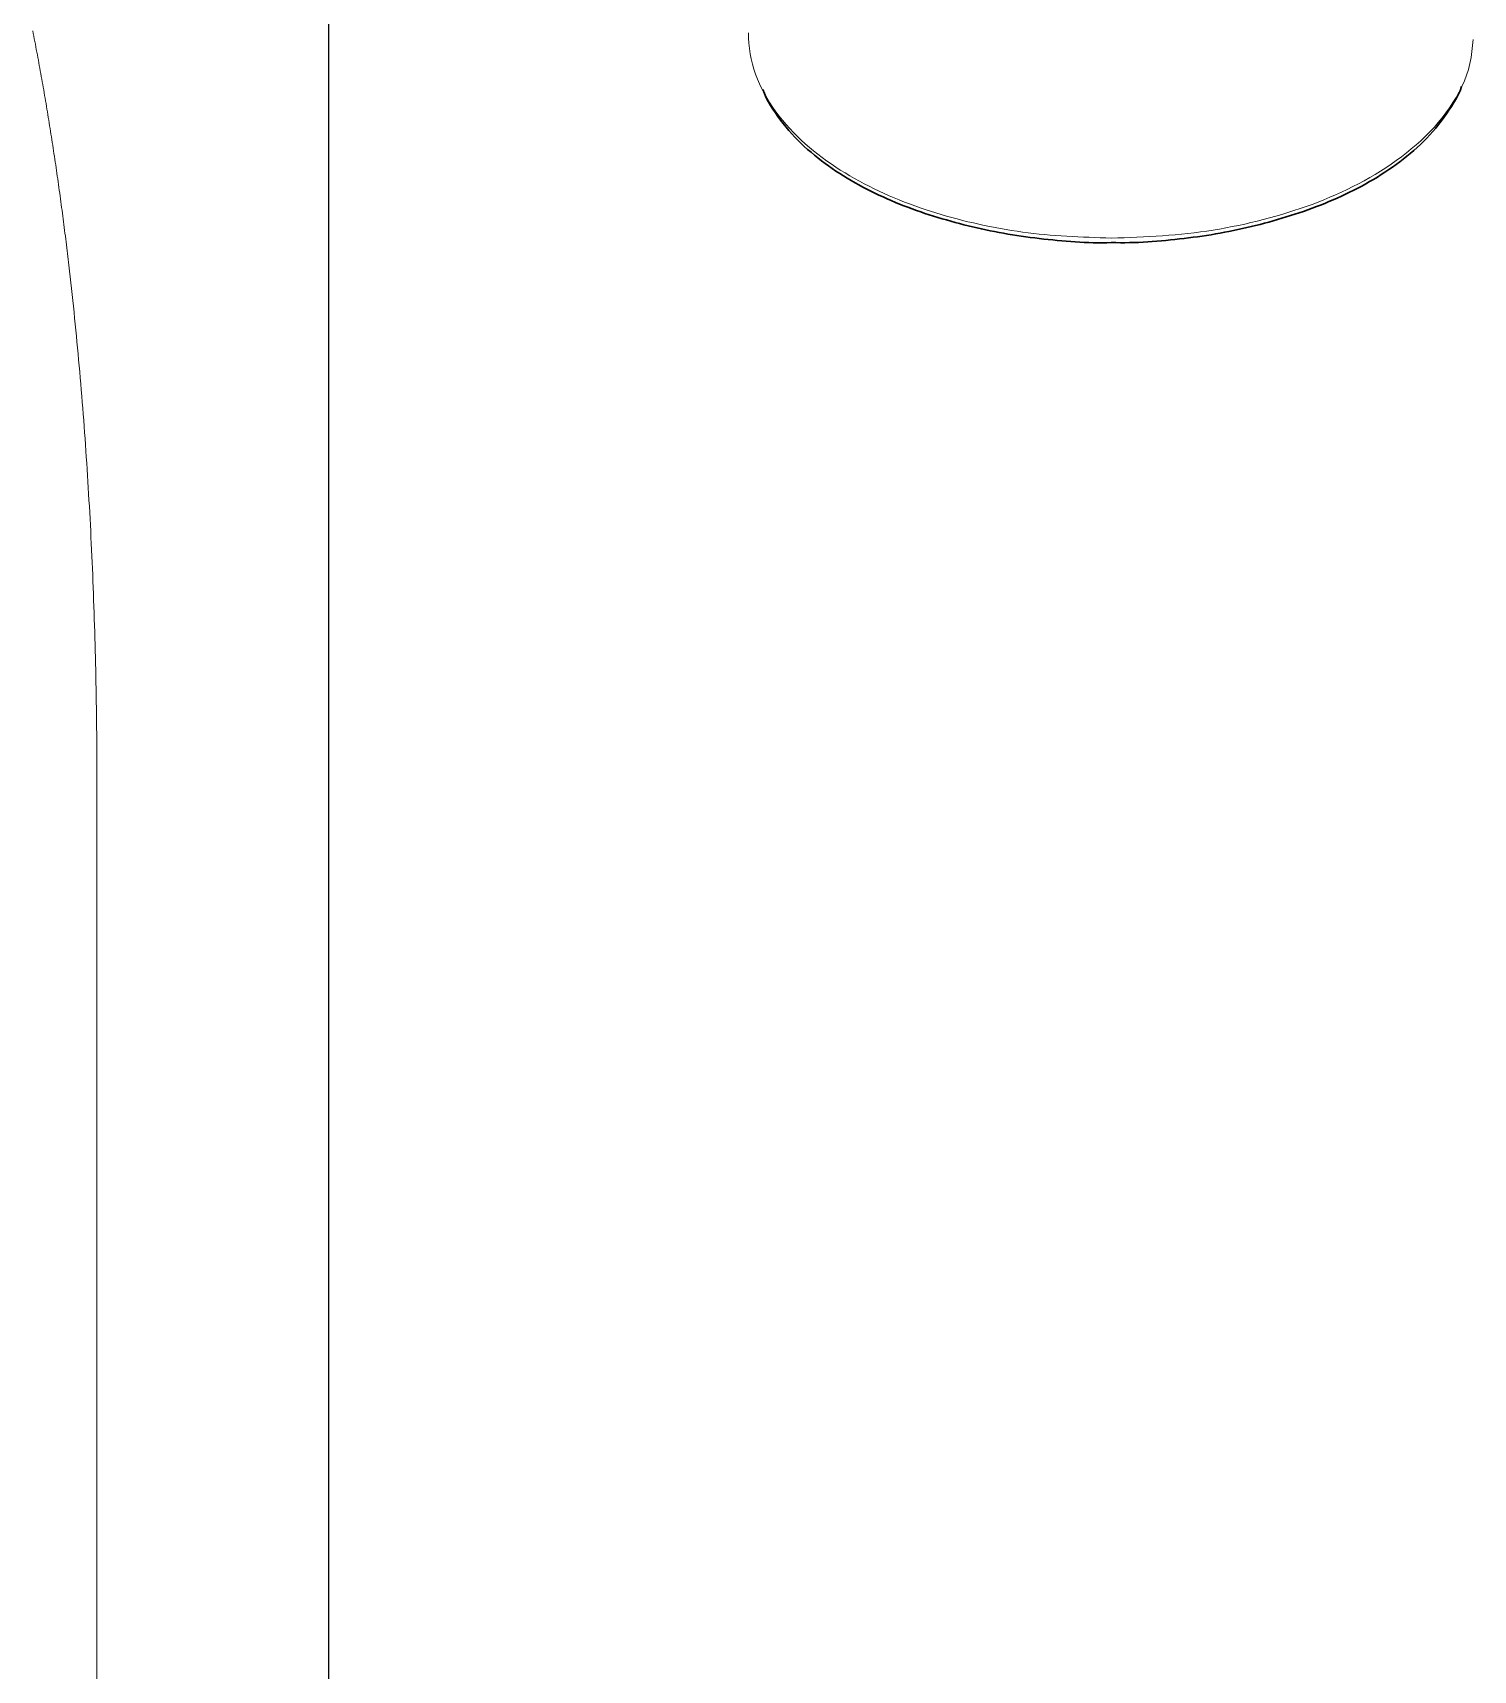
# Model space of a CAD drawing. Header units: millimetres. Extents: x 17 to 218440, y 21 to 53693.
# Drawn here: x 35610.5 to 35660.1, y 21172.2 to 21228.5 of the extents above; entities that cross this region are included whole.
import ezdxf

# ---------------------------------------------------------------- set-up
doc = ezdxf.new("R2010")
doc.units = ezdxf.units.MM
doc.header["$MEASUREMENT"] = 0
for name, color, linetype, lineweight in [('BODY2', 7, 'Continuous', 15), ('FITTING', 7, 'Continuous', 13), ('FITTING2', 7, 'Continuous', 30)]:
    doc.layers.add(name, color=color, linetype=linetype, lineweight=lineweight)

# ---------------------------------------------------------------- blocks, each defined once
blk = doc.blocks.new('A$Cbe85e2cb')
at = {"layer": 'BODY2'}
for points in [[(0.164465, 0.069392), (0.345535, 0.069392)], [(0.369974, 0.067188), (0.369883, 0.067206), (0.369791, 0.067224), (0.3697, 0.067241), (0.369608, 0.067259), (0.369516, 0.067277), (0.369424, 0.067294), (0.369332, 0.067311), (0.36924, 0.067329), (0.369147, 0.067346), (0.369055, 0.067363), (0.368962, 0.06738), (0.368869, 0.067398), (0.368776, 0.067414), (0.368684, 0.067431), (0.36859, 0.067448), (0.368497, 0.067465), (0.368404, 0.067482), (0.36831, 0.067498), (0.368217, 0.067515), (0.368123, 0.067531), (0.368029, 0.067548), (0.367935, 0.067564), (0.367841, 0.06758), (0.367747, 0.067596), (0.367653, 0.067613), (0.367558, 0.067629), (0.367464, 0.067645), (0.367369, 0.06766), (0.367274, 0.067676), (0.36718, 0.067692), (0.367085, 0.067708), (0.36699, 0.067723), (0.366894, 0.067739), (0.366799, 0.067754), (0.366704, 0.067769), (0.366608, 0.067785), (0.366512, 0.0678), (0.366417, 0.067815), (0.366321, 0.06783), (0.366225, 0.067845), (0.366129, 0.06786), (0.366033, 0.067875), (0.365936, 0.06789), (0.36584, 0.067904), (0.365743, 0.067919), (0.365647, 0.067934), (0.36555, 0.067948), (0.365453, 0.067962), (0.365356, 0.067977), (0.365259, 0.067991), (0.365162, 0.068005), (0.365065, 0.068019), (0.364967, 0.068033), (0.36487, 0.068047), (0.364772, 0.068061), (0.364674, 0.068075), (0.364577, 0.068089), (0.364479, 0.068102), (0.364381, 0.068116), (0.364283, 0.06813), (0.364184, 0.068143), (0.364086, 0.068156), (0.363988, 0.06817), (0.363889, 0.068183), (0.363791, 0.068196), (0.363692, 0.068209), (0.363593, 0.068222), (0.363494, 0.068235), (0.363395, 0.068248), (0.363296, 0.068261), (0.363197, 0.068273), (0.363098, 0.068286), (0.362998, 0.068298), (0.362899, 0.068311), (0.362799, 0.068323), (0.3627, 0.068336), (0.3626, 0.068348), (0.3625, 0.06836), (0.3624, 0.068372), (0.3623, 0.068384), (0.3622, 0.068396), (0.3621, 0.068408), (0.361999, 0.06842), (0.361899, 0.068432), (0.361798, 0.068443), (0.361698, 0.068455), (0.361496, 0.068478), (0.361294, 0.068501), (0.361092, 0.068523), (0.360889, 0.068545), (0.360686, 0.068567), (0.360483, 0.068588), (0.36028, 0.06861), (0.360076, 0.068631), (0.359871, 0.068651), (0.359667, 0.068672), (0.359461, 0.068692), (0.359256, 0.068711), (0.35905, 0.068731), (0.358844, 0.06875), (0.358638, 0.068769), (0.358431, 0.068788), (0.358224, 0.068806), (0.358017, 0.068824), (0.35781, 0.068842), (0.357602, 0.068859), (0.357393, 0.068877), (0.357185, 0.068893), (0.356976, 0.06891), (0.356767, 0.068926), (0.356557, 0.068942), (0.356348, 0.068958), (0.356138, 0.068974), (0.355927, 0.068989), (0.355717, 0.069004), (0.355506, 0.069018), (0.355295, 0.069033), (0.355083, 0.069047), (0.354871, 0.06906), (0.354659, 0.069074), (0.354447, 0.069087), (0.354235, 0.0691), (0.354022, 0.069113), (0.353809, 0.069125), (0.353595, 0.069137), (0.353382, 0.069149), (0.353168, 0.06916), (0.352954, 0.069172), (0.35274, 0.069183), (0.352525, 0.069193), (0.35231, 0.069204), (0.352095, 0.069214), (0.35188, 0.069224), (0.351664, 0.069233), (0.351448, 0.069243), (0.351232, 0.069252), (0.351016, 0.06926), (0.350799, 0.069269), (0.350582, 0.069277), (0.350365, 0.069285), (0.350148, 0.069293), (0.349931, 0.0693), (0.349713, 0.069307), (0.349495, 0.069314), (0.349277, 0.069321), (0.349059, 0.069327), (0.34884, 0.069333), (0.348621, 0.069339), (0.348402, 0.069344), (0.348183, 0.06935), (0.347963, 0.069355), (0.347744, 0.069359), (0.347524, 0.069364), (0.347304, 0.069368), (0.347083, 0.069372), (0.346863, 0.069376), (0.346642, 0.069379), (0.346421, 0.069382), (0.3462, 0.069385), (0.345978, 0.069388), (0.345757, 0.06939), (0.345535, 0.069392)]]:
    blk.add_lwpolyline(points, dxfattribs=at)
at = {"layer": 'FITTING'}
for points in [[(0.36283, 0.104338), (0.362838, 0.104558), (0.362846, 0.104779), (0.362855, 0.105), (0.362864, 0.10522), (0.362874, 0.105441), (0.362886, 0.105661), (0.362898, 0.105881), (0.362913, 0.106101), (0.362929, 0.106321), (0.362947, 0.10654), (0.362967, 0.106759), (0.36299, 0.106978), (0.363015, 0.107197), (0.363044, 0.107415), (0.363075, 0.107633), (0.363109, 0.107851), (0.363146, 0.108068), (0.363185, 0.108285), (0.363227, 0.108501), (0.363272, 0.108717), (0.363318, 0.108932), (0.363367, 0.109147), (0.363418, 0.109361), (0.363472, 0.109574), (0.363528, 0.109787), (0.363587, 0.109999), (0.363648, 0.11021), (0.363712, 0.11042), (0.363779, 0.110629), (0.363848, 0.110838), (0.363921, 0.111045), (0.363996, 0.111252), (0.364074, 0.111457), (0.364155, 0.111661), (0.364239, 0.111863), (0.364326, 0.112064), (0.364417, 0.112264), (0.36451, 0.112462), (0.364607, 0.112659), (0.364707, 0.112854), (0.36481, 0.113046), (0.364916, 0.113237), (0.365027, 0.113426), (0.36514, 0.113612), (0.365258, 0.113796), (0.365379, 0.113977), (0.365504, 0.114155), (0.365633, 0.11433), (0.365766, 0.114502), (0.365902, 0.114671), (0.366043, 0.114836), (0.366188, 0.114997), (0.366337, 0.115153), (0.366491, 0.115305), (0.366648, 0.115453), (0.36681, 0.115595), (0.366975, 0.115732), (0.367145, 0.115862), (0.367319, 0.115986), (0.367498, 0.116103), (0.36768, 0.116213), (0.367866, 0.116316), (0.368056, 0.116411), (0.368249, 0.116499), (0.368445, 0.116576), (0.368644, 0.116639), (0.368847, 0.116689), (0.369052, 0.116727), (0.369259, 0.116758), (0.369467, 0.116783), (0.369676, 0.116805)], [(0.36283, 0.104338), (0.362838, 0.104558), (0.362846, 0.104779), (0.362855, 0.105), (0.362864, 0.10522), (0.362874, 0.105441), (0.362886, 0.105661), (0.362898, 0.105881), (0.362913, 0.106101), (0.362929, 0.106321), (0.362947, 0.10654), (0.362967, 0.106759), (0.36299, 0.106978), (0.363015, 0.107197), (0.363044, 0.107415), (0.363075, 0.107633), (0.363109, 0.107851), (0.363146, 0.108068), (0.363185, 0.108285), (0.363227, 0.108501), (0.363272, 0.108717), (0.363318, 0.108932), (0.363367, 0.109147), (0.363418, 0.109361), (0.363472, 0.109574), (0.363528, 0.109787), (0.363587, 0.109999), (0.363648, 0.11021), (0.363712, 0.11042), (0.363779, 0.110629), (0.363848, 0.110838), (0.363921, 0.111045), (0.363996, 0.111252), (0.364074, 0.111457), (0.364155, 0.111661), (0.364239, 0.111863), (0.364326, 0.112064), (0.364417, 0.112264), (0.36451, 0.112462), (0.364607, 0.112659), (0.364707, 0.112854), (0.36481, 0.113046), (0.364916, 0.113237), (0.365027, 0.113426), (0.36514, 0.113612), (0.365258, 0.113796), (0.365379, 0.113977), (0.365504, 0.114155), (0.365633, 0.11433), (0.365766, 0.114502), (0.365902, 0.114671), (0.366043, 0.114836), (0.366188, 0.114997), (0.366337, 0.115153), (0.366491, 0.115305), (0.366648, 0.115453), (0.36681, 0.115595), (0.366975, 0.115732), (0.367145, 0.115862), (0.367319, 0.115986), (0.367498, 0.116103), (0.36768, 0.116213), (0.367866, 0.116316), (0.368056, 0.116411), (0.368249, 0.116499), (0.368445, 0.116576), (0.368644, 0.116639), (0.368847, 0.116689), (0.369052, 0.116727), (0.369259, 0.116758), (0.369467, 0.116783), (0.369676, 0.116805)], [(0.362682, 0.104337), (0.362677, 0.104494), (0.362675, 0.104651), (0.362674, 0.104808), (0.362676, 0.104965), (0.362681, 0.105122), (0.362687, 0.105278), (0.362695, 0.105435), (0.362705, 0.105592), (0.362716, 0.105749), (0.362729, 0.105905), (0.362742, 0.106062), (0.362756, 0.106218), (0.362771, 0.106374), (0.362787, 0.106531), (0.362803, 0.106687), (0.362821, 0.106842), (0.36284, 0.106998), (0.36286, 0.107154), (0.362881, 0.107309), (0.362903, 0.107464), (0.362926, 0.107619), (0.362951, 0.107774), (0.362977, 0.107929), (0.363005, 0.108083), (0.363033, 0.108237), (0.363063, 0.108391), (0.363094, 0.108545), (0.363127, 0.108698), (0.36316, 0.108851), (0.363195, 0.109004), (0.363231, 0.109157), (0.363268, 0.109309), (0.363306, 0.109461), (0.363345, 0.109612), (0.363386, 0.109764), (0.363428, 0.109915), (0.363471, 0.110065), (0.363515, 0.110215), (0.363561, 0.110365), (0.363607, 0.110514), (0.363655, 0.110663), (0.363705, 0.110812), (0.363755, 0.11096), (0.363807, 0.111107), (0.363861, 0.111254), (0.363916, 0.1114), (0.363972, 0.111546), (0.36403, 0.111691), (0.36409, 0.111835), (0.364151, 0.111979), (0.364214, 0.112122), (0.364278, 0.112264), (0.364345, 0.112406), (0.364412, 0.112546), (0.364482, 0.112686), (0.364553, 0.112824), (0.364626, 0.112962), (0.364701, 0.113099), (0.364778, 0.113234), (0.364857, 0.113368), (0.364937, 0.113502), (0.36502, 0.113633), (0.365104, 0.113764), (0.365191, 0.113893), (0.365279, 0.114021), (0.365369, 0.114147), (0.365462, 0.114272), (0.365556, 0.114396), (0.365652, 0.114517), (0.36575, 0.114637), (0.365851, 0.114755), (0.365953, 0.114871), (0.366058, 0.114985), (0.366166, 0.115096), (0.366276, 0.115205), (0.366389, 0.115311), (0.366504, 0.115414), (0.366621, 0.115513), (0.366741, 0.11561), (0.366864, 0.115703), (0.366988, 0.115793), (0.367114, 0.115881), (0.367242, 0.115968), (0.367371, 0.116052), (0.367502, 0.116134), (0.367635, 0.116212), (0.367771, 0.116284), (0.36791, 0.116349), (0.368052, 0.116405)], [(0.367947, 0.09233), (0.367808, 0.09239), (0.36767, 0.092454), (0.367536, 0.092524), (0.367404, 0.0926), (0.367275, 0.092681), (0.367148, 0.092766), (0.367023, 0.092854), (0.366899, 0.092945), (0.366778, 0.093037), (0.366658, 0.093133), (0.366541, 0.093231), (0.366426, 0.093331), (0.366314, 0.093435), (0.366204, 0.093542), (0.366097, 0.093652), (0.365991, 0.093763), (0.365889, 0.093878), (0.365788, 0.093994), (0.36569, 0.094112), (0.365593, 0.094232), (0.365499, 0.094353), (0.365407, 0.094476), (0.365317, 0.094601), (0.365228, 0.094727), (0.365142, 0.094854), (0.365058, 0.094983), (0.364975, 0.095113), (0.364894, 0.095245), (0.364815, 0.095378), (0.364738, 0.095511), (0.364663, 0.095646), (0.36459, 0.095782), (0.364518, 0.095919), (0.364448, 0.096057), (0.36438, 0.096196), (0.364314, 0.096335), (0.364249, 0.096476), (0.364186, 0.096617), (0.364124, 0.096759), (0.364064, 0.096902), (0.364006, 0.097045), (0.363949, 0.097189), (0.363894, 0.097334), (0.36384, 0.097479), (0.363787, 0.097625), (0.363736, 0.097772), (0.363686, 0.097918), (0.363638, 0.098066), (0.363591, 0.098213), (0.363545, 0.098362), (0.3635, 0.09851), (0.363457, 0.098659), (0.363415, 0.098809), (0.363374, 0.098958), (0.363334, 0.099108), (0.363295, 0.099259), (0.363257, 0.099409), (0.363221, 0.09956), (0.363186, 0.099712), (0.363152, 0.099863), (0.363119, 0.100015), (0.363087, 0.100167), (0.363056, 0.100319), (0.363027, 0.100472), (0.362999, 0.100625), (0.362972, 0.100778), (0.362946, 0.100931), (0.362922, 0.101085), (0.362898, 0.101238), (0.362877, 0.101392), (0.362856, 0.101546), (0.362837, 0.101701), (0.362818, 0.101855), (0.362801, 0.102009), (0.362785, 0.102164), (0.36277, 0.102319), (0.362755, 0.102474), (0.362742, 0.102629), (0.362729, 0.102784), (0.362717, 0.102939), (0.362706, 0.103095), (0.362696, 0.10325), (0.362687, 0.103405), (0.36268, 0.103561), (0.362675, 0.103716), (0.362672, 0.103872), (0.362671, 0.104028), (0.362673, 0.104183), (0.362678, 0.104339)], [(0.369906, 0.091841), (0.369725, 0.091836), (0.369544, 0.091852), (0.369364, 0.091875), (0.369184, 0.091903), (0.369006, 0.091937), (0.368829, 0.091978), (0.368654, 0.092028), (0.368481, 0.092086), (0.368309, 0.092152), (0.368141, 0.092225), (0.367974, 0.092304), (0.367811, 0.092389), (0.36765, 0.09248), (0.367492, 0.092576), (0.367337, 0.092678), (0.367185, 0.092785), (0.367036, 0.092897), (0.36689, 0.093013), (0.366748, 0.093134), (0.366608, 0.093259), (0.366472, 0.093388), (0.366339, 0.09352), (0.36621, 0.093656), (0.366083, 0.093795), (0.365959, 0.093937), (0.365839, 0.094082), (0.365721, 0.09423), (0.365607, 0.09438), (0.365495, 0.094533), (0.365386, 0.094688), (0.365281, 0.094845), (0.365178, 0.095004), (0.365078, 0.095165), (0.36498, 0.095328), (0.364886, 0.095492), (0.364794, 0.095659), (0.364704, 0.095826), (0.364617, 0.095995), (0.364533, 0.096166), (0.364451, 0.096338), (0.364371, 0.096511), (0.364294, 0.096685), (0.364219, 0.09686), (0.364147, 0.097036), (0.364076, 0.097214), (0.364008, 0.097392), (0.363942, 0.097571), (0.363878, 0.097751), (0.363817, 0.097931), (0.363757, 0.098113), (0.3637, 0.098295), (0.363645, 0.098478), (0.363591, 0.098661), (0.36354, 0.098845), (0.363491, 0.09903), (0.363443, 0.099215), (0.363397, 0.099401), (0.363354, 0.099587), (0.363311, 0.099774), (0.363271, 0.099961), (0.363232, 0.100148), (0.363196, 0.100336), (0.363161, 0.100524), (0.363128, 0.100713), (0.363097, 0.100902), (0.363068, 0.101091), (0.363041, 0.101281), (0.363017, 0.10147), (0.362995, 0.10166), (0.362974, 0.101851), (0.362956, 0.102041), (0.362939, 0.102232), (0.362924, 0.102423), (0.362911, 0.102614), (0.362899, 0.102805), (0.362887, 0.102996), (0.362877, 0.103188), (0.362868, 0.103379), (0.36286, 0.103571), (0.362852, 0.103762), (0.362844, 0.103954), (0.362837, 0.104146), (0.36283, 0.104338)], [(0.369906, 0.091841), (0.369725, 0.091836), (0.369544, 0.091852), (0.369364, 0.091875), (0.369184, 0.091903), (0.369006, 0.091937), (0.368829, 0.091978), (0.368654, 0.092028), (0.368481, 0.092086), (0.368309, 0.092152), (0.368141, 0.092225), (0.367974, 0.092304), (0.367811, 0.092389), (0.36765, 0.09248), (0.367492, 0.092576), (0.367337, 0.092678), (0.367185, 0.092785), (0.367036, 0.092897), (0.36689, 0.093013), (0.366748, 0.093134), (0.366608, 0.093259), (0.366472, 0.093388), (0.366339, 0.09352), (0.36621, 0.093656), (0.366083, 0.093795), (0.365959, 0.093937), (0.365839, 0.094082), (0.365721, 0.09423), (0.365607, 0.09438), (0.365495, 0.094533), (0.365386, 0.094688), (0.365281, 0.094845), (0.365178, 0.095004), (0.365078, 0.095165), (0.36498, 0.095328), (0.364886, 0.095492), (0.364794, 0.095659), (0.364704, 0.095826), (0.364617, 0.095995), (0.364533, 0.096166), (0.364451, 0.096338), (0.364371, 0.096511), (0.364294, 0.096685), (0.364219, 0.09686), (0.364147, 0.097036), (0.364076, 0.097214), (0.364008, 0.097392), (0.363942, 0.097571), (0.363878, 0.097751), (0.363817, 0.097931), (0.363757, 0.098113), (0.3637, 0.098295), (0.363645, 0.098478), (0.363591, 0.098661), (0.36354, 0.098845), (0.363491, 0.09903), (0.363443, 0.099215), (0.363397, 0.099401), (0.363354, 0.099587), (0.363311, 0.099774), (0.363271, 0.099961), (0.363232, 0.100148), (0.363196, 0.100336), (0.363161, 0.100524), (0.363128, 0.100713), (0.363097, 0.100902), (0.363068, 0.101091), (0.363041, 0.101281), (0.363017, 0.10147), (0.362995, 0.10166), (0.362974, 0.101851), (0.362956, 0.102041), (0.362939, 0.102232), (0.362924, 0.102423), (0.362911, 0.102614), (0.362899, 0.102805), (0.362887, 0.102996), (0.362877, 0.103188), (0.362868, 0.103379), (0.36286, 0.103571), (0.362852, 0.103762), (0.362844, 0.103954), (0.362837, 0.104146), (0.36283, 0.104338)]]:
    blk.add_lwpolyline(points, dxfattribs=at)
at = {"layer": 'FITTING2'}
for points in [[(0.362682, 0.104337), (0.362677, 0.104494), (0.362675, 0.104651), (0.362674, 0.104808), (0.362676, 0.104965), (0.362681, 0.105122), (0.362687, 0.105278), (0.362695, 0.105435), (0.362705, 0.105592), (0.362716, 0.105749), (0.362729, 0.105905), (0.362742, 0.106062), (0.362756, 0.106218), (0.362771, 0.106374), (0.362787, 0.106531), (0.362803, 0.106687), (0.362821, 0.106842), (0.36284, 0.106998), (0.36286, 0.107154), (0.362881, 0.107309), (0.362903, 0.107464), (0.362926, 0.107619), (0.362951, 0.107774), (0.362977, 0.107929), (0.363005, 0.108083), (0.363033, 0.108237), (0.363063, 0.108391), (0.363094, 0.108545), (0.363127, 0.108698), (0.36316, 0.108851), (0.363195, 0.109004), (0.363231, 0.109157), (0.363268, 0.109309), (0.363306, 0.109461), (0.363345, 0.109612), (0.363386, 0.109764), (0.363428, 0.109915), (0.363471, 0.110065), (0.363515, 0.110215), (0.363561, 0.110365), (0.363607, 0.110514), (0.363655, 0.110663), (0.363705, 0.110812), (0.363755, 0.11096), (0.363807, 0.111107), (0.363861, 0.111254), (0.363916, 0.1114), (0.363972, 0.111546), (0.36403, 0.111691), (0.36409, 0.111835), (0.364151, 0.111979), (0.364214, 0.112122), (0.364278, 0.112264), (0.364345, 0.112406), (0.364412, 0.112546), (0.364482, 0.112686), (0.364553, 0.112824), (0.364626, 0.112962), (0.364701, 0.113099), (0.364778, 0.113234), (0.364857, 0.113368), (0.364937, 0.113502), (0.36502, 0.113633), (0.365104, 0.113764), (0.365191, 0.113893), (0.365279, 0.114021), (0.365369, 0.114147), (0.365462, 0.114272), (0.365556, 0.114396), (0.365652, 0.114517), (0.36575, 0.114637), (0.365851, 0.114755), (0.365953, 0.114871), (0.366058, 0.114985), (0.366166, 0.115096), (0.366276, 0.115205), (0.366389, 0.115311), (0.366504, 0.115414), (0.366621, 0.115513), (0.366741, 0.11561), (0.366864, 0.115703), (0.366988, 0.115793), (0.367114, 0.115881), (0.367242, 0.115968), (0.367371, 0.116052), (0.367502, 0.116134), (0.367635, 0.116212), (0.367771, 0.116284), (0.36791, 0.116349), (0.368052, 0.116405)], [(0.367947, 0.09233), (0.367808, 0.09239), (0.36767, 0.092454), (0.367536, 0.092524), (0.367404, 0.0926), (0.367275, 0.092681), (0.367148, 0.092766), (0.367023, 0.092854), (0.366899, 0.092945), (0.366778, 0.093037), (0.366658, 0.093133), (0.366541, 0.093231), (0.366426, 0.093331), (0.366314, 0.093435), (0.366204, 0.093542), (0.366097, 0.093652), (0.365991, 0.093763), (0.365889, 0.093878), (0.365788, 0.093994), (0.36569, 0.094112), (0.365593, 0.094232), (0.365499, 0.094353), (0.365407, 0.094476), (0.365317, 0.094601), (0.365228, 0.094727), (0.365142, 0.094854), (0.365058, 0.094983), (0.364975, 0.095113), (0.364894, 0.095245), (0.364815, 0.095378), (0.364738, 0.095511), (0.364663, 0.095646), (0.36459, 0.095782), (0.364518, 0.095919), (0.364448, 0.096057), (0.36438, 0.096196), (0.364314, 0.096335), (0.364249, 0.096476), (0.364186, 0.096617), (0.364124, 0.096759), (0.364064, 0.096902), (0.364006, 0.097045), (0.363949, 0.097189), (0.363894, 0.097334), (0.36384, 0.097479), (0.363787, 0.097625), (0.363736, 0.097772), (0.363686, 0.097918), (0.363638, 0.098066), (0.363591, 0.098213), (0.363545, 0.098362), (0.3635, 0.09851), (0.363457, 0.098659), (0.363415, 0.098809), (0.363374, 0.098958), (0.363334, 0.099108), (0.363295, 0.099259), (0.363257, 0.099409), (0.363221, 0.09956), (0.363186, 0.099712), (0.363152, 0.099863), (0.363119, 0.100015), (0.363087, 0.100167), (0.363056, 0.100319), (0.363027, 0.100472), (0.362999, 0.100625), (0.362972, 0.100778), (0.362946, 0.100931), (0.362922, 0.101085), (0.362898, 0.101238), (0.362877, 0.101392), (0.362856, 0.101546), (0.362837, 0.101701), (0.362818, 0.101855), (0.362801, 0.102009), (0.362785, 0.102164), (0.36277, 0.102319), (0.362755, 0.102474), (0.362742, 0.102629), (0.362729, 0.102784), (0.362717, 0.102939), (0.362706, 0.103095), (0.362696, 0.10325), (0.362687, 0.103405), (0.36268, 0.103561), (0.362675, 0.103716), (0.362672, 0.103872), (0.362671, 0.104028), (0.362673, 0.104183), (0.362678, 0.104339)]]:
    blk.add_lwpolyline(points, dxfattribs=at)

msp = doc.modelspace()

# ---------------------------------------------------------------- linework, layer by layer
msp.add_lwpolyline([(35620.646, 21367.193), (35620.646, 20857.531)])

# ---------------------------------------------------------------- block references
at = {"xscale": -999.337880212066, "yscale": 999.337880212066, "zscale": 999.337880212066, "rotation": 270}
msp.add_blockref('A$Cbe85e2cb', (35543.324, 20858.858), dxfattribs=at)

doc.saveas('drawing.dxf')
